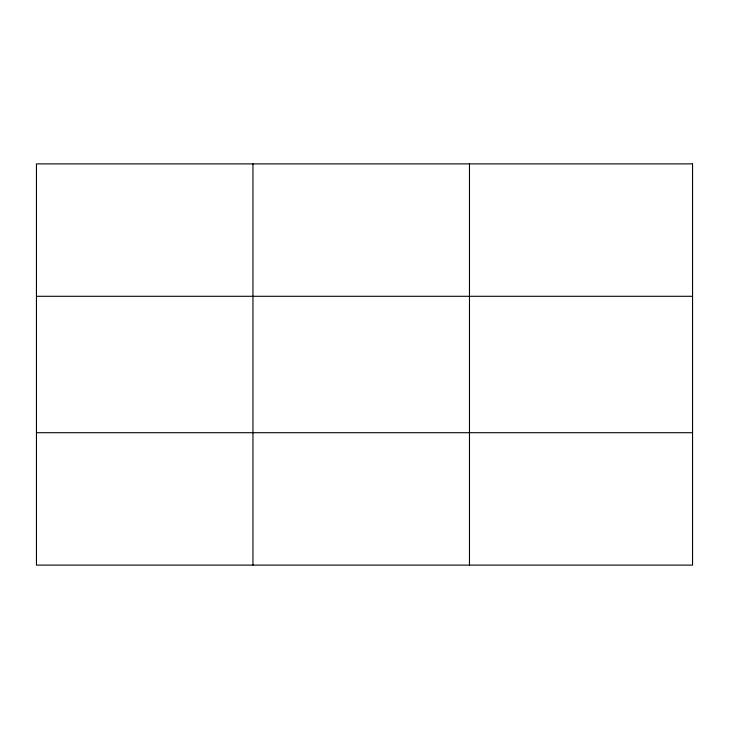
<?xml version="1.0" encoding="UTF-8"?>
<svg xmlns="http://www.w3.org/2000/svg" width="729" height="729" viewBox="0 0 729 729"><rect width="100%" height="100%" fill="white"/><g stroke="black" fill="none" stroke-linecap="round" stroke-linejoin="round"><path stroke-width="1.09" d="M252.963 163.888L252.963 565.112M469.476 163.888L469.476 565.112M36.45 296.293L692.55 296.293M36.45 432.707L692.55 432.707M692.55 163.888L692.55 565.112L36.45 565.112L36.45 163.888L692.55 163.888"/></g></svg>
